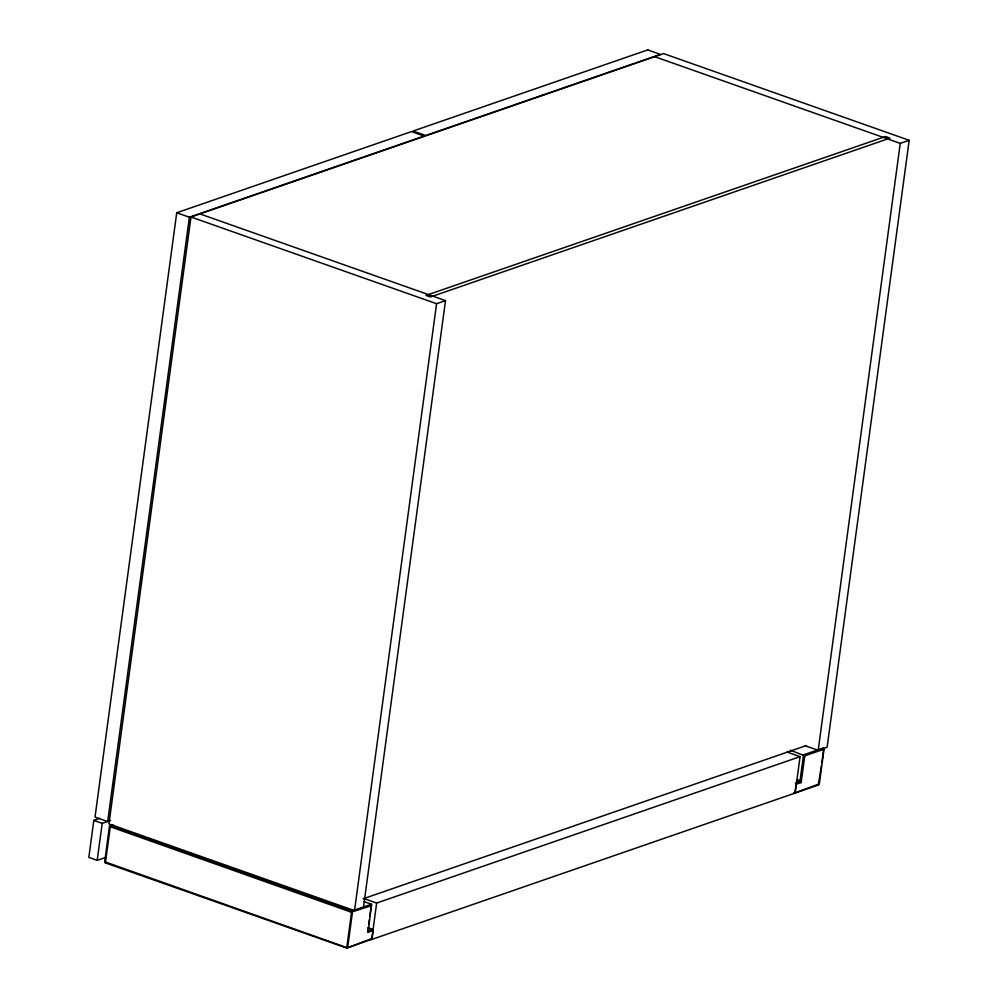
<?xml version="1.0" encoding="UTF-8"?>
<svg xmlns="http://www.w3.org/2000/svg" width="998" height="998" viewBox="0 0 998 998"><rect width="100%" height="100%" fill="white"/><g stroke="black" fill="none" stroke-linecap="round" stroke-linejoin="round"><path stroke-width="1.5" d="M99.713 818.335L93.824 820.381L88.822 857.394L97.193 860.351L106.038 857.294M176.733 212.761L95.022 817.088L107.672 821.554L189.383 217.227L424.1 136.065L411.45 131.599L176.733 212.761L189.383 217.227M97.193 860.351L102.208 823.338L110.603 820.543M805.037 745.656L818.198 750.296L827.117 747.215L909.178 140.306L663.595 53.593L190.992 217.003L108.944 823.911L354.527 910.625L363.447 907.531L445.507 300.623L199.924 213.909M368.062 927.803L372.454 929.35L373.177 930.51L372.005 939.118L346.718 948.1L105.401 862.896L104.678 861.736L109.456 826.444L113.223 824.897M354.527 910.625L436.575 303.704L445.507 300.623M364.183 901.668L371.493 904.25L368.1 932.269L368.399 930.76L372.454 929.35L373.177 930.51L368.1 932.269L368.412 927.03M368.823 923.998L369.447 919.432M369.859 916.401L371.493 904.25L351.72 911.087L110.404 825.882L105.401 862.896M371.755 939.205L376.645 903.053L800.072 756.646L795.181 792.799M793.585 792.774L793.971 793.46L794.932 792.899L796.092 784.278L801.157 782.532L804.775 755.848L790.379 750.209M818.198 750.296L900.258 143.388L909.178 140.306M793.971 793.46L818.31 785.039L821.416 765.591M821.841 762.522L823.5 750.246M371.056 939.692L371.68 938.644L346.718 948.1L351.72 911.087L352.444 912.234L347.678 947.539L346.331 947.414L104.678 861.736M818.31 785.039L819.258 784.478L824.036 749.186L823.313 748.026L803.54 754.862L800.047 780.685L799.423 781.721L795.369 783.131M112.2 825.496L109.456 826.444L351.096 912.122L371.705 905.573M363.16 898.786L806.434 745.531M804.775 755.848L824.036 749.186L823.313 748.026M794.932 792.899L818.934 784.004M371.306 939.605L793.722 793.547M654.676 56.674L900.258 143.388M190.992 217.003L436.575 303.704M787.023 752.043L800.072 756.646M797.128 779.65L800.047 780.685L801.157 782.532L796.504 780.698M363.596 898.45L376.645 903.053M93.824 820.381L102.208 823.338M368 930.074L368.399 930.76M647.752 49.9L413.035 131.062L425.684 135.528L660.402 54.366L647.752 49.9M885.5 136.526L426.021 295.396L430.487 296.967L889.966 138.111L885.5 136.526"/></g></svg>
